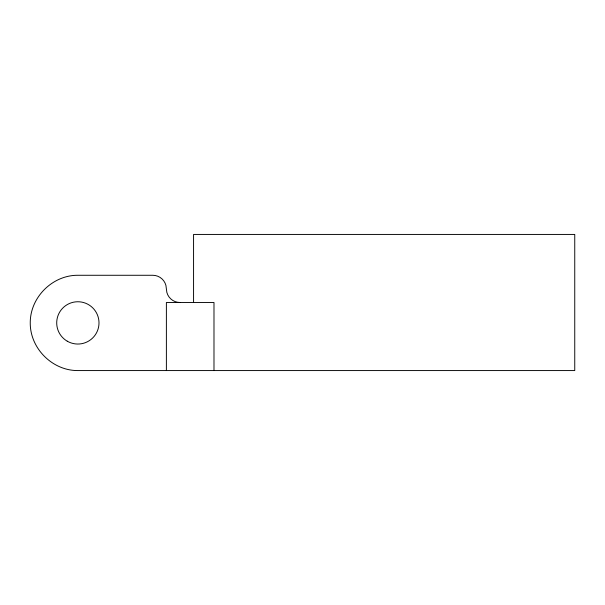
<?xml version="1.0" encoding="UTF-8"?>
<svg xmlns="http://www.w3.org/2000/svg" width="605" height="605" viewBox="0 0 605 605"><rect width="100%" height="100%" fill="white"/><g stroke="black" fill="none" stroke-linecap="round" stroke-linejoin="round"><path stroke-width="0.91" d="M213.988 370.57L213.988 302.5L166.383 302.5L166.383 370.57M193.57 302.5L193.57 234.43L574.75 234.43L574.75 370.57L77.894 370.57C52.401 370.729 30.084 348.42 30.25 322.919C30.084 297.418 52.401 275.109 77.894 275.275L152.77 275.275A13.612 13.612 0 0 1 165.914 285.363L166.851 292.412A13.612 13.612 0 0 0 179.995 302.5M67.261 341.197A21.145 21.145 0 0 0 99.001 322.919A21.145 21.145 0 0 0 67.299 304.572A21.145 21.145 0 0 0 67.261 341.197"/></g></svg>
